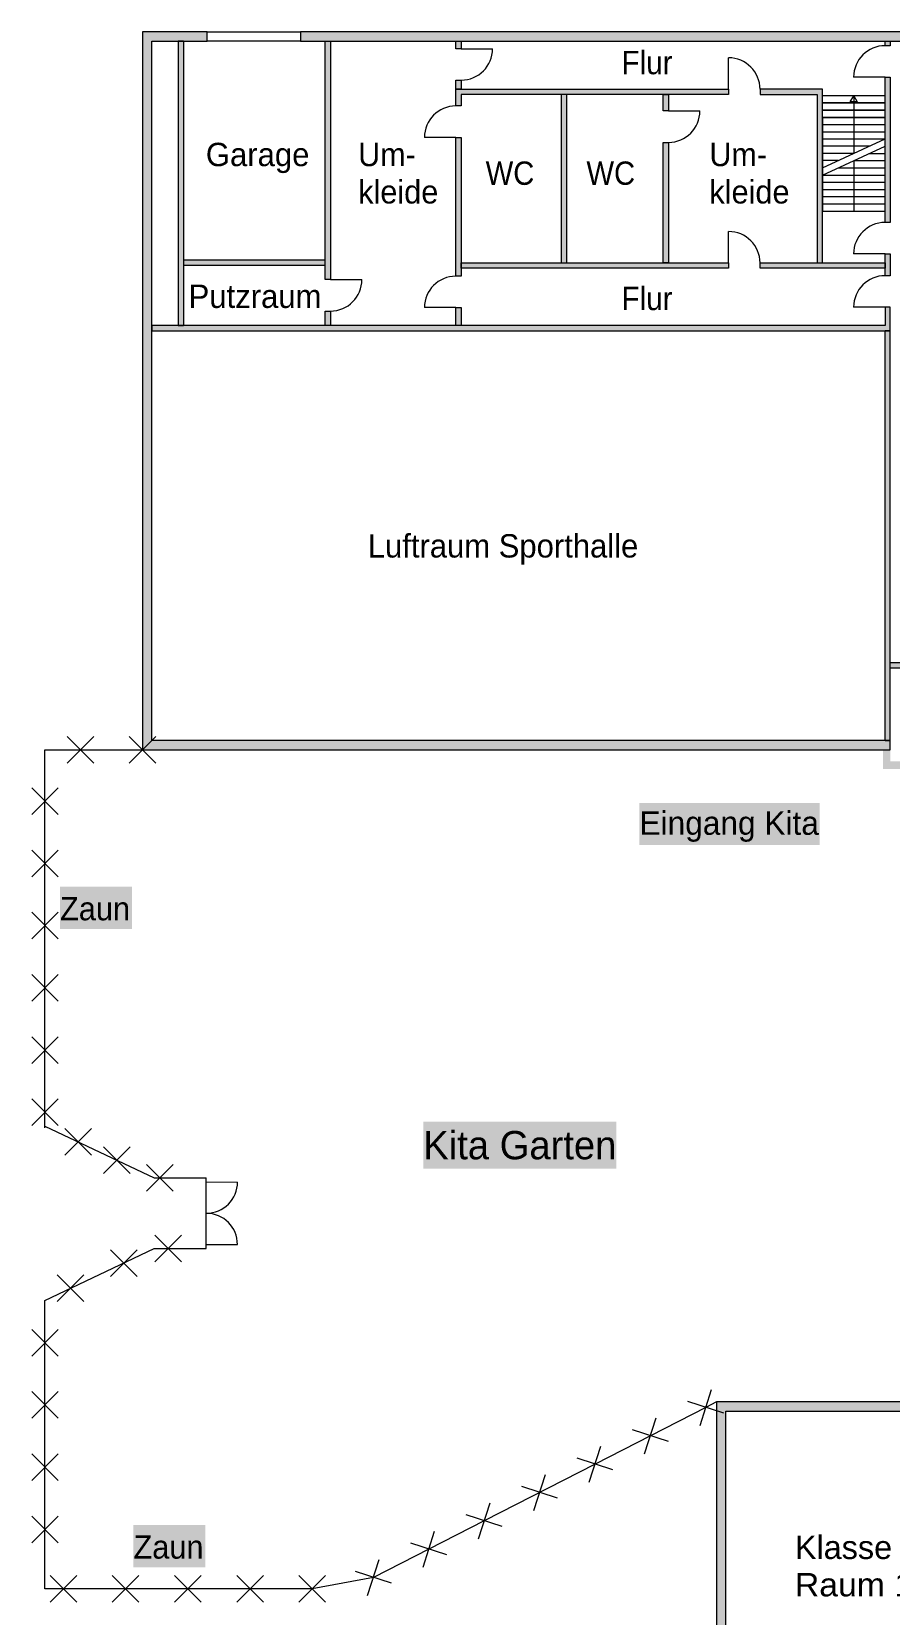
# Model space of a CAD drawing. Header units: inches. Extents: x -15998 to 80878, y -17133 to 67803.
# Drawn here: x -15998 to 11604, y 16918 to 67803 of the extents above; entities that cross this region are included whole.
import ezdxf

# ---------------------------------------------------------------- set-up
doc = ezdxf.new("R2010")
doc.units = ezdxf.units.IN
doc.header["$LTSCALE"] = 303
doc.header["$MEASUREMENT"] = 0
doc.header["$PDMODE"] = 34
doc.header["$PDSIZE"] = 5
doc.linetypes.add('Standardmuster', pattern=[0])
doc.linetypes.add('Volllinie', pattern=[0])
doc.layers.add('Grundebene', color=7, linetype='Continuous')
doc.styles.add('ARIAL', font='arial.ttf', dxfattribs={"height": 0.2})

# ---------------------------------------------------------------- blocks, each defined once
blk = doc.blocks.new('Color_Area-1B2')
at = {"layer": 'Grundebene', "true_color": 0x000000, "transparency": 33554687}
h = blk.add_hatch(color=18, dxfattribs=at)
h.paths.add_polyline_path([(11434, 58953), (11434, 58357), (-12130, 58357), (-12130, 58187), (11604, 58187), (11604, 58953)], flags=0)
h.paths.add_polyline_path([(11433, 61672), (11434, 66343), (11604, 66343), (11603, 61672)], flags=0)
h.paths.add_polyline_path([(11433, 60662), (11603, 60662), (11604, 59963), (11434, 59963)], flags=0)
h.paths.add_polyline_path([(11604, 67353), (11434, 67353), (11434, 67503), (11604, 67503)], flags=0)
at = {"layer": 'Grundebene', "color": 18, "linetype": 'Volllinie', "lineweight": 9, "true_color": 0x000000}
for p, q in [((11434, 67353), (11434, 67503)), ((11434, 67503), (11604, 67503)), ((11604, 67353), (11434, 67353)), ((11604, 67503), (11604, 67353)), ((11433, 61672), (11434, 66343)), ((11434, 66343), (11604, 66343)), ((11604, 66343), (11603, 61672)), ((11603, 61672), (11433, 61672)), ((11433, 60662), (11603, 60662)), ((11434, 59963), (11433, 60662)), ((11603, 60662), (11604, 59963)), ((11604, 59963), (11434, 59963)), ((11434, 58953), (11434, 58357)), ((11604, 58953), (11434, 58953)), ((11604, 58187), (11604, 58953)), ((11434, 58357), (-12130, 58357)), ((-12130, 58357), (-12130, 58187)), ((-12130, 58187), (11604, 58187))]:
    blk.add_line(p, q, dxfattribs=at)
blk = doc.blocks.new('Color_Area-1C5')
at = {"layer": 'Grundebene', "true_color": 0x000000, "transparency": 33554687}
blk.add_hatch(color=18, dxfattribs=at).paths.add_polyline_path([(11604, 45024), (11604, 58187), (11434, 58187), (11434, 45024)], flags=0)
at = {"layer": 'Grundebene', "color": 18, "linetype": 'Volllinie', "lineweight": 9, "true_color": 0x000000}
for p, q in [((11604, 58187), (11434, 58187)), ((11434, 45024), (11434, 58187)), ((11604, 45024), (11604, 58187)), ((11434, 45024), (11604, 45024))]:
    blk.add_line(p, q, dxfattribs=at)
blk = doc.blocks.new('Color_Area-1CA')
at = {"layer": 'Grundebene', "true_color": 0x000000, "transparency": 33554687}
h = blk.add_hatch(color=18, dxfattribs=at)
h.paths.add_polyline_path([(-6564, 58827), (-6394, 58827), (-6394, 58357), (-6564, 58357)], flags=0)
h.paths.add_polyline_path([(-6564, 59837), (-6564, 67503), (-6394, 67503), (-6394, 59837)], flags=0)
at = {"layer": 'Grundebene', "color": 18, "linetype": 'Volllinie', "lineweight": 9, "true_color": 0x000000}
for p, q in [((-6564, 59837), (-6564, 67503)), ((-6564, 67503), (-6394, 67503)), ((-6394, 67503), (-6394, 59837)), ((-6394, 59837), (-6564, 59837)), ((-6564, 58827), (-6394, 58827)), ((-6564, 58357), (-6564, 58827)), ((-6394, 58827), (-6394, 58357)), ((-6394, 58357), (-6564, 58357))]:
    blk.add_line(p, q, dxfattribs=at)
blk = doc.blocks.new('Color_Area-1D3')
at = {"layer": 'Grundebene', "true_color": 0x000000, "transparency": 33554687}
h = blk.add_hatch(color=18, dxfattribs=at)
h.paths.add_polyline_path([(9249, 60372), (9419, 60372), (9419, 65953), (7417, 65953), (7417, 65783), (9249, 65783)], flags=0)
h.paths.add_polyline_path([(6407, 65783), (-2193, 65783), (-2193, 65416), (-2363, 65416), (-2363, 65953), (6407, 65953)], flags=0)
h.paths.add_polyline_path([(-2363, 64406), (-2193, 64406), (-2193, 59946), (-2363, 59946)], flags=0)
h.paths.add_polyline_path([(-2363, 58357), (-2363, 58936), (-2193, 58936), (-2193, 58357)], flags=0)
at = {"layer": 'Grundebene', "color": 18, "linetype": 'Volllinie', "lineweight": 9, "true_color": 0x000000}
for p, q in [((-2363, 65416), (-2363, 65953)), ((-2363, 65953), (6407, 65953)), ((6407, 65783), (-2193, 65783)), ((-2193, 65783), (-2193, 65416)), ((6407, 65953), (6407, 65783)), ((9419, 65953), (7417, 65953)), ((7417, 65953), (7417, 65783)), ((7417, 65783), (9249, 65783)), ((9249, 65783), (9249, 60372)), ((9419, 60372), (9419, 65953)), ((-2193, 65416), (-2363, 65416)), ((-2363, 64406), (-2193, 64406)), ((-2363, 59946), (-2363, 64406)), ((-2193, 64406), (-2193, 59946)), ((9249, 60372), (9419, 60372)), ((-2193, 59946), (-2363, 59946)), ((-2363, 58357), (-2363, 58936)), ((-2363, 58936), (-2193, 58936)), ((-2193, 58936), (-2193, 58357)), ((-2193, 58357), (-2363, 58357))]:
    blk.add_line(p, q, dxfattribs=at)
blk = doc.blocks.new('Color_Area-1E8')
at = {"layer": 'Grundebene', "true_color": 0x000000, "transparency": 33554687}
h = blk.add_hatch(color=18, dxfattribs=at)
h.paths.add_polyline_path([(6407, 60372), (6407, 60202), (-2193, 60202), (-2193, 60372)], flags=0)
h.paths.add_polyline_path([(7417, 60372), (11434, 60372), (11434, 60202), (7417, 60202)], flags=0)
at = {"layer": 'Grundebene', "color": 18, "linetype": 'Volllinie', "lineweight": 9, "true_color": 0x000000}
for p, q in [((-2193, 60202), (-2193, 60372)), ((-2193, 60372), (6407, 60372)), ((6407, 60202), (-2193, 60202)), ((6407, 60372), (6407, 60202)), ((7417, 60372), (11434, 60372)), ((7417, 60202), (7417, 60372)), ((11434, 60202), (7417, 60202)), ((11434, 60372), (11434, 60202))]:
    blk.add_line(p, q, dxfattribs=at)
blk = doc.blocks.new('Color_Area-1F1')
at = {"layer": 'Grundebene', "true_color": 0x000000, "transparency": 33554687}
h = blk.add_hatch(color=18, dxfattribs=at)
h.paths.add_polyline_path([(4303, 64247), (4473, 64247), (4473, 60372), (4303, 60372)], flags=0)
h.paths.add_polyline_path([(4303, 65257), (4303, 65783), (4473, 65783), (4473, 65257)], flags=0)
at = {"layer": 'Grundebene', "color": 18, "linetype": 'Volllinie', "lineweight": 9, "true_color": 0x000000}
for p, q in [((4303, 65257), (4303, 65783)), ((4303, 65783), (4473, 65783)), ((4473, 65783), (4473, 65257)), ((4473, 65257), (4303, 65257)), ((4303, 64247), (4473, 64247)), ((4303, 60372), (4303, 64247)), ((4473, 64247), (4473, 60372)), ((4473, 60372), (4303, 60372))]:
    blk.add_line(p, q, dxfattribs=at)
blk = doc.blocks.new('Color_Area-1FA')
at = {"layer": 'Grundebene', "true_color": 0x000000, "transparency": 33554687}
blk.add_hatch(color=18, dxfattribs=at).paths.add_polyline_path([(1202, 60372), (1202, 65783), (1032, 65783), (1032, 60372)], flags=0)
at = {"layer": 'Grundebene', "color": 18, "linetype": 'Volllinie', "lineweight": 9, "true_color": 0x000000}
for p, q in [((1202, 65783), (1032, 65783)), ((1032, 60372), (1032, 65783)), ((1202, 60372), (1202, 65783)), ((1032, 60372), (1202, 60372))]:
    blk.add_line(p, q, dxfattribs=at)
blk = doc.blocks.new('Color_Area-1FF')
at = {"layer": 'Grundebene', "true_color": 0x000000, "transparency": 33554687}
blk.add_hatch(color=18, dxfattribs=at).paths.add_polyline_path([(-11285, 67503), (-11285, 58357), (-11115, 58357), (-11115, 67503)], flags=0)
at = {"layer": 'Grundebene', "color": 18, "linetype": 'Volllinie', "lineweight": 9, "true_color": 0x000000}
for p, q in [((-11285, 67503), (-11285, 58357)), ((-11115, 67503), (-11285, 67503)), ((-11115, 67503), (-11115, 58357)), ((-11285, 58357), (-11115, 58357))]:
    blk.add_line(p, q, dxfattribs=at)
blk = doc.blocks.new('Color_Area-204')
at = {"layer": 'Grundebene', "true_color": 0x000000, "transparency": 33554687}
blk.add_hatch(color=18, dxfattribs=at).paths.add_polyline_path([(-6564, 60457), (-11115, 60457), (-11115, 60287), (-6564, 60287)], flags=0)
at = {"layer": 'Grundebene', "color": 18, "linetype": 'Volllinie', "lineweight": 9, "true_color": 0x000000}
for p, q in [((-6564, 60457), (-11115, 60457)), ((-11115, 60457), (-11115, 60287)), ((-6564, 60287), (-11115, 60287)), ((-6564, 60287), (-6564, 60457))]:
    blk.add_line(p, q, dxfattribs=at)
blk = doc.blocks.new('Color_Area-2CB')
at = {"layer": 'Grundebene', "true_color": 0x000000, "transparency": 33554687}
h = blk.add_hatch(color=18, dxfattribs=at)
h.paths.add_polyline_path([(-2193, 67257), (-2363, 67257), (-2363, 67503), (-2193, 67503)], flags=0)
h.paths.add_polyline_path([(-2193, 66247), (-2193, 65953), (-2363, 65953), (-2363, 66247)], flags=0)
at = {"layer": 'Grundebene', "color": 18, "linetype": 'Volllinie', "lineweight": 9, "true_color": 0x000000}
for p, q in [((-2363, 67257), (-2363, 67503)), ((-2363, 67503), (-2193, 67503)), ((-2193, 67257), (-2363, 67257)), ((-2193, 67503), (-2193, 67257)), ((-2363, 65953), (-2363, 66247)), ((-2363, 66247), (-2193, 66247)), ((-2193, 66247), (-2193, 65953)), ((-2193, 65953), (-2363, 65953))]:
    blk.add_line(p, q, dxfattribs=at)
blk = doc.blocks.new('Color_Area-3FE')
at = {"layer": 'Grundebene', "true_color": 0x000000, "transparency": 33554687}
blk.add_hatch(color=18, dxfattribs=at).paths.add_polyline_path([(8189, 4261), (8857, 4261), (8857, 4561), (8489, 4561), (8489, 13863), (6318, 13863), (6318, 23475), (14845, 23475), (14845, 16499), (34999, 16499), (34999, 35407), (34224, 35402), (34226, 35102), (34699, 35105), (34699, 16799), (15145, 16799), (15145, 23775), (6018, 23775), (6018, 13563), (8189, 13563)], flags=0)
at = {"layer": 'Grundebene', "color": 18, "linetype": 'Volllinie', "lineweight": 9, "true_color": 0x000000}
for p, q in [((34999, 35407), (34224, 35402)), ((34224, 35402), (34226, 35102)), ((34999, 16499), (34999, 35407)), ((34226, 35102), (34699, 35105)), ((34699, 35105), (34699, 16799)), ((15145, 23775), (6018, 23775)), ((6018, 23775), (6018, 13563)), ((6318, 13863), (6318, 23475)), ((6318, 23475), (14845, 23475)), ((14845, 23475), (14845, 16499)), ((15145, 16799), (15145, 23775)), ((34699, 16799), (15145, 16799)), ((14845, 16499), (34999, 16499)), ((8489, 13863), (6318, 13863)), ((8489, 4561), (8489, 13863)), ((6018, 13563), (8189, 13563)), ((8189, 13563), (8189, 4261)), ((8189, 4261), (8857, 4261)), ((8857, 4561), (8489, 4561)), ((8857, 4261), (8857, 4561))]:
    blk.add_line(p, q, dxfattribs=at)
blk = doc.blocks.new('door-46D')
at = {"layer": 'Grundebene', "color": 18, "linetype": 'Standardmuster', "lineweight": 13, "true_color": 0x000000}
blk.add_line((-6394, 59837), (-5384, 59837), dxfattribs=at)
blk.add_arc((-6394, 59837), 1010, 270, 0, dxfattribs=at)
blk = doc.blocks.new('door-475')
at = {"layer": 'Grundebene', "color": 18, "linetype": 'Standardmuster', "lineweight": 13, "true_color": 0x000000}
blk.add_line((-2363, 58936), (-3373, 58936), dxfattribs=at)
blk.add_arc((-2363, 58936), 1010, 90, 180, dxfattribs=at)
blk = doc.blocks.new('door-47D')
at = {"layer": 'Grundebene', "color": 18, "linetype": 'Standardmuster', "lineweight": 13, "true_color": 0x000000}
blk.add_line((-2363, 64406), (-3373, 64406), dxfattribs=at)
blk.add_arc((-2363, 64406), 1010, 90, 180, dxfattribs=at)
blk = doc.blocks.new('door-485')
at = {"layer": 'Grundebene', "color": 18, "linetype": 'Standardmuster', "lineweight": 13, "true_color": 0x000000}
blk.add_line((6407, 60372), (6407, 61382), dxfattribs=at)
blk.add_arc((6407, 60372), 1010, 0, 90, dxfattribs=at)
blk = doc.blocks.new('door-48D')
at = {"layer": 'Grundebene', "color": 18, "linetype": 'Standardmuster', "lineweight": 13, "true_color": 0x000000}
blk.add_line((4473, 65257), (5483, 65257), dxfattribs=at)
blk.add_arc((4473, 65257), 1010, 270, 0, dxfattribs=at)
blk = doc.blocks.new('door-495')
at = {"layer": 'Grundebene', "color": 18, "linetype": 'Standardmuster', "lineweight": 13, "true_color": 0x000000}
blk.add_line((6407, 65953), (6407, 66963), dxfattribs=at)
blk.add_arc((6407, 65953), 1010, 0, 90, dxfattribs=at)
blk = doc.blocks.new('door-49D')
at = {"layer": 'Grundebene', "color": 18, "linetype": 'Standardmuster', "lineweight": 13, "true_color": 0x000000}
blk.add_line((11434, 58953), (10424, 58953), dxfattribs=at)
blk.add_arc((11434, 58953), 1010, 90, 180, dxfattribs=at)
blk = doc.blocks.new('door-4A5')
at = {"layer": 'Grundebene', "color": 18, "linetype": 'Standardmuster', "lineweight": 13, "true_color": 0x000000}
blk.add_line((11434, 66343), (10424, 66343), dxfattribs=at)
blk.add_arc((11434, 66343), 1010, 90, 180, dxfattribs=at)
blk = doc.blocks.new('door-5F3')
at = {"layer": 'Grundebene', "color": 18, "linetype": 'Standardmuster', "lineweight": 13, "true_color": 0x000000}
blk.add_line((-2193, 67257), (-1183, 67257), dxfattribs=at)
blk.add_arc((-2193, 67257), 1010, 270, 0, dxfattribs=at)
blk = doc.blocks.new('door-603')
at = {"layer": 'Grundebene', "color": 18, "linetype": 'Standardmuster', "lineweight": 13, "true_color": 0x000000}
blk.add_line((11433, 60662), (10423, 60662), dxfattribs=at)
blk.add_arc((11433, 60662), 1010, 90, 180, dxfattribs=at)
blk = doc.blocks.new('Color_Area-62A')
at = {"layer": 'Grundebene', "true_color": 0x000000, "transparency": 33554687}
h = blk.add_hatch(color=18, dxfattribs=at)
h.paths.add_polyline_path([(57003, 22868), (56703, 22868), (56703, 21862), (57003, 21862)], flags=0)
h.paths.add_polyline_path([(61499, 16100), (61499, 19589), (57003, 19589), (57003, 19862), (56703, 19862), (56703, 19289), (61199, 19289), (61199, 16100)], flags=0)
h.paths.add_polyline_path([(61499, 12426), (61499, 15090), (61199, 15090), (61199, 12426)], flags=0)
h.paths.add_polyline_path([(52207, -16833), (39576, -16833), (39576, -17133), (52507, -17133), (52507, -13524), (52207, -13524)], flags=0)
h.paths.add_polyline_path([(52207, -10787), (52507, -10787), (52507, -5040), (80878, -5040), (80878, 10442), (73766, 10442), (73766, 7342), (61499, 7342), (61499, 11416), (61199, 11416), (61199, 7042), (74066, 7042), (74066, 10142), (80578, 10142), (80578, -4740), (52207, -4740)], flags=0)
h.paths.add_polyline_path([(47721, -4751), (41897, -4751), (41897, -5051), (48021, -5051), (48021, -4654), (47721, -4654)], flags=0)
h.paths.add_polyline_path([(39897, -4751), (32529, -4751), (32529, -17133), (36119, -17133), (36119, -16833), (32829, -16833), (32829, -5051), (39897, -5051)], flags=0)
h.paths.add_polyline_path([(48021, 4561), (9867, 4561), (9867, 4261), (47721, 4261), (47721, -3644), (48021, -3644)], flags=0)
h.paths.add_polyline_path([(16240, 44249), (15940, 44249), (15940, 40063), (12675, 40063), (12675, 35102), (12975, 35102), (12975, 39763), (16240, 39763)], flags=0)
h.paths.add_polyline_path([(11604, 44724), (11604, 45024), (-12130, 45024), (-12130, 67503), (-10353, 67503), (-10353, 67803), (-12430, 67803), (-12430, 44724)], flags=0)
h.paths.add_polyline_path([(15155, 62033), (15455, 62033), (15455, 67803), (-7353, 67803), (-7353, 67503), (15155, 67503)], flags=0)
h.paths.add_polyline_path([(23208, 58357), (23208, 58657), (15455, 58657), (15455, 59533), (15155, 59533), (15155, 58357)], flags=0)
h.paths.add_polyline_path([(28416, 58357), (28416, 58657), (24218, 58657), (24218, 58357)], flags=0)
h.paths.add_polyline_path([(31242, 58357), (31242, 58657), (29426, 58657), (29426, 58357)], flags=0)
h.paths.add_polyline_path([(48321, 58657), (33242, 58657), (33242, 58357), (48021, 58357), (48021, 34637), (57788, 34637), (57788, 25490), (56703, 25490), (56703, 24868), (57003, 24868), (57003, 25190), (58088, 25190), (58088, 34937), (48321, 34937)], flags=0)
at = {"layer": 'Grundebene', "color": 18, "linetype": 'Volllinie', "lineweight": 9, "true_color": 0x000000}
for points in [[(11604, 44724), (11604, 45024), (-12130, 45024), (-12130, 67503), (-10353, 67503), (-10353, 67803), (-12430, 67803), (-12430, 44724), (11604, 44724)], [(15155, 62033), (15455, 62033), (15455, 67803), (-7353, 67803), (-7353, 67503), (15155, 67503), (15155, 62033)]]:
    blk.add_lwpolyline(points, dxfattribs=at)
blk = doc.blocks.new('Color_Area-63A')
at = {"layer": 'Grundebene', "true_color": 0x000000, "transparency": 33554687}
blk.add_hatch(color=18, dxfattribs=at).paths.add_polyline_path([(16070, 47357), (11604, 47357), (11604, 47527), (16070, 47527)], flags=0)
at = {"layer": 'Grundebene', "color": 18, "linetype": 'Volllinie', "lineweight": 9, "true_color": 0x000000}
for p, q in [((11604, 47357), (11604, 47527)), ((16070, 47527), (11604, 47527)), ((16070, 47357), (11604, 47357)), ((16070, 47527), (16070, 47357))]:
    blk.add_line(p, q, dxfattribs=at)
blk = doc.blocks.new('Kreuz-6E9')
at = {"layer": 'Grundebene', "color": 18, "linetype": 'Volllinie', "lineweight": 13, "true_color": 0x000000}
for p, q in [((5486, 23022), (5859, 24175)), ((6249, 23412), (5096, 23785))]:
    blk.add_line(p, q, dxfattribs=at)
blk = doc.blocks.new('Kreuz-6EF')
at = {"layer": 'Grundebene', "color": 18, "linetype": 'Volllinie', "lineweight": 13, "true_color": 0x000000}
for p, q in [((3706, 22111), (4079, 23264)), ((4469, 22501), (3316, 22874))]:
    blk.add_line(p, q, dxfattribs=at)
blk = doc.blocks.new('Kreuz-6F5')
at = {"layer": 'Grundebene', "color": 18, "linetype": 'Volllinie', "lineweight": 13, "true_color": 0x000000}
for p, q in [((2688, 21591), (1535, 21964)), ((1925, 21201), (2298, 22354))]:
    blk.add_line(p, q, dxfattribs=at)
blk = doc.blocks.new('Kreuz-6FB')
at = {"layer": 'Grundebene', "color": 18, "linetype": 'Volllinie', "lineweight": 13, "true_color": 0x000000}
for p, q in [((144, 20291), (517, 21444)), ((907, 20681), (-246, 21054))]:
    blk.add_line(p, q, dxfattribs=at)
blk = doc.blocks.new('Kreuz-701')
at = {"layer": 'Grundebene', "color": 18, "linetype": 'Volllinie', "lineweight": 13, "true_color": 0x000000}
for p, q in [((-1637, 19380), (-1264, 20533)), ((-874, 19770), (-2027, 20143))]:
    blk.add_line(p, q, dxfattribs=at)
blk = doc.blocks.new('Kreuz-707')
at = {"layer": 'Grundebene', "color": 18, "linetype": 'Volllinie', "lineweight": 13, "true_color": 0x000000}
for p, q in [((-3417, 18470), (-3045, 19623)), ((-2654, 18860), (-3808, 19233))]:
    blk.add_line(p, q, dxfattribs=at)
blk = doc.blocks.new('Kreuz-70D')
at = {"layer": 'Grundebene', "color": 18, "linetype": 'Volllinie', "lineweight": 13, "true_color": 0x000000}
for p, q in [((-4435, 17949), (-5588, 18322)), ((-5198, 17559), (-4825, 18713))]:
    blk.add_line(p, q, dxfattribs=at)
blk = doc.blocks.new('Kreuz-713')
at = {"layer": 'Grundebene', "color": 18, "linetype": 'Volllinie', "lineweight": 13, "true_color": 0x000000}
for p, q in [((-7406, 17338), (-6549, 18195)), ((-6549, 17338), (-7406, 18195))]:
    blk.add_line(p, q, dxfattribs=at)
blk = doc.blocks.new('Kreuz-719')
at = {"layer": 'Grundebene', "color": 18, "linetype": 'Volllinie', "lineweight": 13, "true_color": 0x000000}
for p, q in [((-9406, 17338), (-8549, 18195)), ((-8549, 17338), (-9406, 18195))]:
    blk.add_line(p, q, dxfattribs=at)
blk = doc.blocks.new('Kreuz-71F')
at = {"layer": 'Grundebene', "color": 18, "linetype": 'Volllinie', "lineweight": 13, "true_color": 0x000000}
for p, q in [((-11406, 17338), (-10549, 18195)), ((-10549, 17338), (-11406, 18195))]:
    blk.add_line(p, q, dxfattribs=at)
blk = doc.blocks.new('Kreuz-725')
at = {"layer": 'Grundebene', "color": 18, "linetype": 'Volllinie', "lineweight": 13, "true_color": 0x000000}
for p, q in [((-13406, 17338), (-12549, 18195)), ((-12549, 17338), (-13406, 18195))]:
    blk.add_line(p, q, dxfattribs=at)
blk = doc.blocks.new('Kreuz-72B')
at = {"layer": 'Grundebene', "color": 18, "linetype": 'Volllinie', "lineweight": 13, "true_color": 0x000000}
for p, q in [((-15406, 17338), (-14549, 18195)), ((-14549, 17338), (-15406, 18195))]:
    blk.add_line(p, q, dxfattribs=at)
blk = doc.blocks.new('Kreuz-731')
at = {"layer": 'Grundebene', "color": 18, "linetype": 'Volllinie', "lineweight": 13, "true_color": 0x000000}
for p, q in [((-15998, 20105), (-15141, 19248)), ((-15998, 19248), (-15141, 20105))]:
    blk.add_line(p, q, dxfattribs=at)
blk = doc.blocks.new('Kreuz-737')
at = {"layer": 'Grundebene', "color": 18, "linetype": 'Volllinie', "lineweight": 13, "true_color": 0x000000}
for p, q in [((-15998, 22105), (-15141, 21248)), ((-15998, 21248), (-15141, 22105))]:
    blk.add_line(p, q, dxfattribs=at)
blk = doc.blocks.new('Kreuz-73D')
at = {"layer": 'Grundebene', "color": 18, "linetype": 'Volllinie', "lineweight": 13, "true_color": 0x000000}
for p, q in [((-15998, 24105), (-15141, 23248)), ((-15998, 23248), (-15141, 24105))]:
    blk.add_line(p, q, dxfattribs=at)
blk = doc.blocks.new('Kreuz-743')
at = {"layer": 'Grundebene', "color": 18, "linetype": 'Volllinie', "lineweight": 13, "true_color": 0x000000}
for p, q in [((-15998, 26105), (-15141, 25248)), ((-15998, 25248), (-15141, 26105))]:
    blk.add_line(p, q, dxfattribs=at)
blk = doc.blocks.new('Kreuz-749')
at = {"layer": 'Grundebene', "color": 18, "linetype": 'Volllinie', "lineweight": 13, "true_color": 0x000000}
for p, q in [((-15998, 33509), (-15141, 32652)), ((-15998, 32652), (-15141, 33509))]:
    blk.add_line(p, q, dxfattribs=at)
blk = doc.blocks.new('Kreuz-74F')
at = {"layer": 'Grundebene', "color": 18, "linetype": 'Volllinie', "lineweight": 13, "true_color": 0x000000}
for p, q in [((-15998, 35509), (-15141, 34652)), ((-15998, 34652), (-15141, 35509))]:
    blk.add_line(p, q, dxfattribs=at)
blk = doc.blocks.new('Kreuz-755')
at = {"layer": 'Grundebene', "color": 18, "linetype": 'Volllinie', "lineweight": 13, "true_color": 0x000000}
for p, q in [((-15998, 37509), (-15141, 36652)), ((-15998, 36652), (-15141, 37509))]:
    blk.add_line(p, q, dxfattribs=at)
blk = doc.blocks.new('Kreuz-75B')
at = {"layer": 'Grundebene', "color": 18, "linetype": 'Volllinie', "lineweight": 13, "true_color": 0x000000}
for p, q in [((-15998, 39509), (-15141, 38652)), ((-15998, 38652), (-15141, 39509))]:
    blk.add_line(p, q, dxfattribs=at)
blk = doc.blocks.new('Kreuz-761')
at = {"layer": 'Grundebene', "color": 18, "linetype": 'Volllinie', "lineweight": 13, "true_color": 0x000000}
for p, q in [((-15998, 41509), (-15141, 40652)), ((-15998, 40652), (-15141, 41509))]:
    blk.add_line(p, q, dxfattribs=at)
blk = doc.blocks.new('Kreuz-767')
at = {"layer": 'Grundebene', "color": 18, "linetype": 'Volllinie', "lineweight": 13, "true_color": 0x000000}
for p, q in [((-15998, 43509), (-15141, 42652)), ((-15998, 42652), (-15141, 43509))]:
    blk.add_line(p, q, dxfattribs=at)
blk = doc.blocks.new('Kreuz-76D')
at = {"layer": 'Grundebene', "color": 18, "linetype": 'Volllinie', "lineweight": 13, "true_color": 0x000000}
for p, q in [((-14002, 45153), (-14859, 44296)), ((-14859, 45153), (-14002, 44296))]:
    blk.add_line(p, q, dxfattribs=at)
blk = doc.blocks.new('Kreuz-773')
at = {"layer": 'Grundebene', "color": 18, "linetype": 'Volllinie', "lineweight": 13, "true_color": 0x000000}
for p, q in [((-12002, 45153), (-12859, 44296)), ((-12859, 45153), (-12002, 44296))]:
    blk.add_line(p, q, dxfattribs=at)
blk = doc.blocks.new('Kreuz-77E')
at = {"layer": 'Grundebene', "color": 18, "linetype": 'Volllinie', "lineweight": 13, "true_color": 0x000000}
for p, q in [((-15183, 27854), (-14326, 26997)), ((-15183, 26997), (-14326, 27854))]:
    blk.add_line(p, q, dxfattribs=at)
blk = doc.blocks.new('Kreuz-784')
at = {"layer": 'Grundebene', "color": 18, "linetype": 'Volllinie', "lineweight": 13, "true_color": 0x000000}
for p, q in [((-13462, 28667), (-12605, 27810)), ((-13462, 27810), (-12605, 28667))]:
    blk.add_line(p, q, dxfattribs=at)
blk = doc.blocks.new('Kreuz-78A')
at = {"layer": 'Grundebene', "color": 18, "linetype": 'Volllinie', "lineweight": 13, "true_color": 0x000000}
for p, q in [((-12039, 29129), (-11182, 28272)), ((-12039, 28272), (-11182, 29129))]:
    blk.add_line(p, q, dxfattribs=at)
blk = doc.blocks.new('Kreuz-790')
at = {"layer": 'Grundebene', "color": 18, "linetype": 'Volllinie', "lineweight": 13, "true_color": 0x000000}
for p, q in [((-12311, 31402), (-11454, 30545)), ((-12311, 30545), (-11454, 31402))]:
    blk.add_line(p, q, dxfattribs=at)
blk = doc.blocks.new('Kreuz-796')
at = {"layer": 'Grundebene', "color": 18, "linetype": 'Volllinie', "lineweight": 13, "true_color": 0x000000}
for p, q in [((-13694, 31973), (-12837, 31116)), ((-13694, 31116), (-12837, 31973))]:
    blk.add_line(p, q, dxfattribs=at)
blk = doc.blocks.new('Kreuz-79C')
at = {"layer": 'Grundebene', "color": 18, "linetype": 'Volllinie', "lineweight": 13, "true_color": 0x000000}
for p, q in [((-14927, 32556), (-14070, 31699)), ((-14927, 31699), (-14070, 32556))]:
    blk.add_line(p, q, dxfattribs=at)
blk = doc.blocks.new('door-7A2')
at = {"layer": 'Grundebene', "color": 18, "linetype": 'Standardmuster', "lineweight": 13, "true_color": 0x000000}
for p, q in [((-10385, 30842), (-9380, 30841)), ((-10387, 28832), (-9382, 28831))]:
    blk.add_line(p, q, dxfattribs=at)
for centre, start, end in [((-10385, 30842), 269.9504, 359.9504), ((-10387, 28832), 359.9504, 89.9504)]:
    blk.add_arc(centre, 1005, start, end, dxfattribs=at)

msp = doc.modelspace()

# ---------------------------------------------------------------- hatches: boundary and pattern name
at = {"layer": 'Grundebene', "true_color": 0x000000, "transparency": 33554687}
h = msp.add_hatch(color=18, dxfattribs=at)
h.paths.add_polyline_path([(13443, 44115), (11364, 44115), (11364, 45024), (11604, 45024), (11604, 44355), (13443, 44355)], flags=0)
h.paths.add_polyline_path([(15702, 44115), (15454, 44115), (15454, 44355), (15702, 44355)], flags=0)

# ---------------------------------------------------------------- linework, layer by layer
at = {"layer": 'Grundebene', "color": 18, "linetype": 'Volllinie', "lineweight": 9, "true_color": 0x000000}
for p, q in [((-10353, 67803), (-7353, 67803)), ((-7353, 67503), (-10353, 67503)), ((10427, 65744), (10427, 63892)), ((9419, 63429), (11434, 64355)), ((9419, 63198), (11434, 64124)), ((10930, 64124), (9419, 64124)), ((10427, 63892), (9419, 63892)), ((9923, 63661), (9419, 63661)), ((10427, 63661), (11434, 63661)), ((10930, 63892), (11434, 63892)), ((9419, 63198), (11434, 63198)), ((9923, 63429), (11434, 63429)), ((9419, 62040), (11434, 62040))]:
    msp.add_line(p, q, dxfattribs=at)
at = {"layer": 'Grundebene', "color": 18, "linetype": 'Volllinie', "lineweight": 13, "true_color": 0x000000}
for p, q in [((11434, 65744), (9419, 65744)), ((11434, 65513), (9419, 65513)), ((9419, 65513), (11434, 65513)), ((11434, 65281), (9419, 65281)), ((9419, 65281), (11434, 65281)), ((9419, 65050), (9419, 62040)), ((11434, 65050), (9419, 65050)), ((9419, 65050), (11434, 65050)), ((9419, 64818), (11434, 64818)), ((11434, 62040), (11434, 65050)), ((9419, 64587), (11434, 64587)), ((9419, 64355), (11434, 64355)), ((10427, 63661), (10427, 62040)), ((9419, 63198), (11434, 63198)), ((9419, 62966), (11434, 62966)), ((9419, 62734), (11434, 62734)), ((9419, 62503), (11434, 62503)), ((9419, 62271), (11434, 62271)), ((9419, 62040), (11434, 62040))]:
    msp.add_line(p, q, dxfattribs=at)
at = {"layer": 'Grundebene', "color": 18, "linetype": 'Standardmuster', "lineweight": 13, "true_color": 0x000000}
for p, q in [((10311, 65544), (10427, 65744)), ((10427, 65744), (10542, 65544)), ((10542, 65544), (10311, 65544))]:
    msp.add_line(p, q, dxfattribs=at)
at = {"layer": 'Grundebene', "color": 18, "linetype": 'Volllinie', "lineweight": 18, "true_color": 0x000000}
for p, q in [((-15570, 32584), (-15570, 44724)), ((-15570, 44724), (-12430, 44724)), ((-15570, 32634), (-12057, 30973)), ((-12057, 30973), (-10386, 30973)), ((-10386, 28700), (-10386, 30973)), ((-15570, 27039), (-12057, 28700)), ((-12057, 28700), (-10386, 28700)), ((-15570, 17766), (-15570, 27039)), ((5673, 23598), (3892, 22688)), ((6018, 23775), (5673, 23598)), ((3892, 22688), (2111, 21778)), ((2111, 21778), (-1450, 19957)), ((-1450, 19957), (-5012, 18136)), ((-5012, 18136), (-6977, 17766)), ((-14977, 17766), (-15570, 17766)), ((-6977, 17766), (-14977, 17766))]:
    msp.add_line(p, q, dxfattribs=at)
at = {"layer": 'Grundebene', "color": 18, "linetype": 'Standardmuster', "lineweight": 13, "true_color": 0x000000}
msp.add_point((10427, 62040), dxfattribs=at)
at = {"layer": 'Grundebene', "color": 7, "true_color": 0xffffff}
for points in [[(3541, 43019), (9329, 43019), (3541, 41673), (9329, 41673)], [(-15086, 40329), (-12777, 40329), (-15086, 38968), (-12777, 38968)], [(-3409, 32776), (2798, 32776), (-3409, 31268), (2798, 31268)], [(-12725, 19820), (-10417, 19820), (-12725, 18459), (-10417, 18459)]]:
    msp.add_solid(points, dxfattribs=at)

# ---------------------------------------------------------------- block references
at = {"layer": 'Grundebene'}
for name in ['Color_Area-62A', 'Color_Area-1B2', 'Color_Area-1FF', 'Color_Area-1CA', 'Color_Area-2CB', 'door-5F3', 'door-4A5', 'door-495', 'Color_Area-1D3', 'Color_Area-1FA', 'Color_Area-1F1', 'door-47D', 'door-48D', 'door-603', 'door-485', 'Color_Area-204', 'Color_Area-1E8', 'door-46D', 'door-475', 'door-49D', 'Color_Area-1C5', 'Color_Area-63A', 'Kreuz-76D', 'Kreuz-773', 'Kreuz-767', 'Kreuz-761', 'Kreuz-75B', 'Kreuz-755', 'Kreuz-74F', 'Color_Area-3FE', 'Kreuz-749', 'Kreuz-79C', 'Kreuz-796', 'Kreuz-790', 'door-7A2', 'Kreuz-78A', 'Kreuz-784', 'Kreuz-77E', 'Kreuz-743', 'Kreuz-73D', 'Kreuz-6E9', 'Kreuz-6EF', 'Kreuz-737', 'Kreuz-6F5', 'Kreuz-6FB', 'Kreuz-701', 'Kreuz-731', 'Kreuz-707', 'Kreuz-70D', 'Kreuz-72B', 'Kreuz-725', 'Kreuz-71F', 'Kreuz-719', 'Kreuz-713']:
    msp.add_blockref(name, (0, 0), dxfattribs=at)

# ---------------------------------------------------------------- texts
at = {"layer": 'Grundebene', "color": 18, "lineweight": 18, "true_color": 0x000000, "style": 'ARIAL'}
for s, height, width, p in [('Flur', 750, 0.911033, (2962, 66437)), ('Garage', 750, 0.953133, (-10399, 63482)), ('Um-', 750, 0.936079, (-5503, 63482)), ('Um-', 750, 0.936079, (5787, 63482)), ('WC', 750, 0.895152, (-1403, 62882)), ('WC', 750, 0.895152, (1837, 62882)), ('kleide', 750, 0.941409, (-5503, 62282)), ('kleide', 750, 0.941409, (5787, 62282)), ('Putzraum', 750, 0.952477, (-10953, 58927)), ('Flur', 750, 0.911033, (2962, 58857)), ('Luftraum Sporthalle', 750, 0.951001, (-5193, 50907)), ('Eingang Kita', 757.5, 0.961174, (3541, 41997)), ('Zaun', 750, 0.942585, (-15086, 39250)), ('Kita Garten', 909, 0.966408, (-3409, 31571)), ('Zaun', 750, 0.942585, (-12725, 18740)), ('Klasse', 750, 0.993552, (8537, 18727)), ('Raum 11', 750, 1.03519, (8537, 17527))]:
    msp.add_text(s, height=height, dxfattribs=dict(at, width=width)).set_placement(p)

doc.saveas('drawing.dxf')
